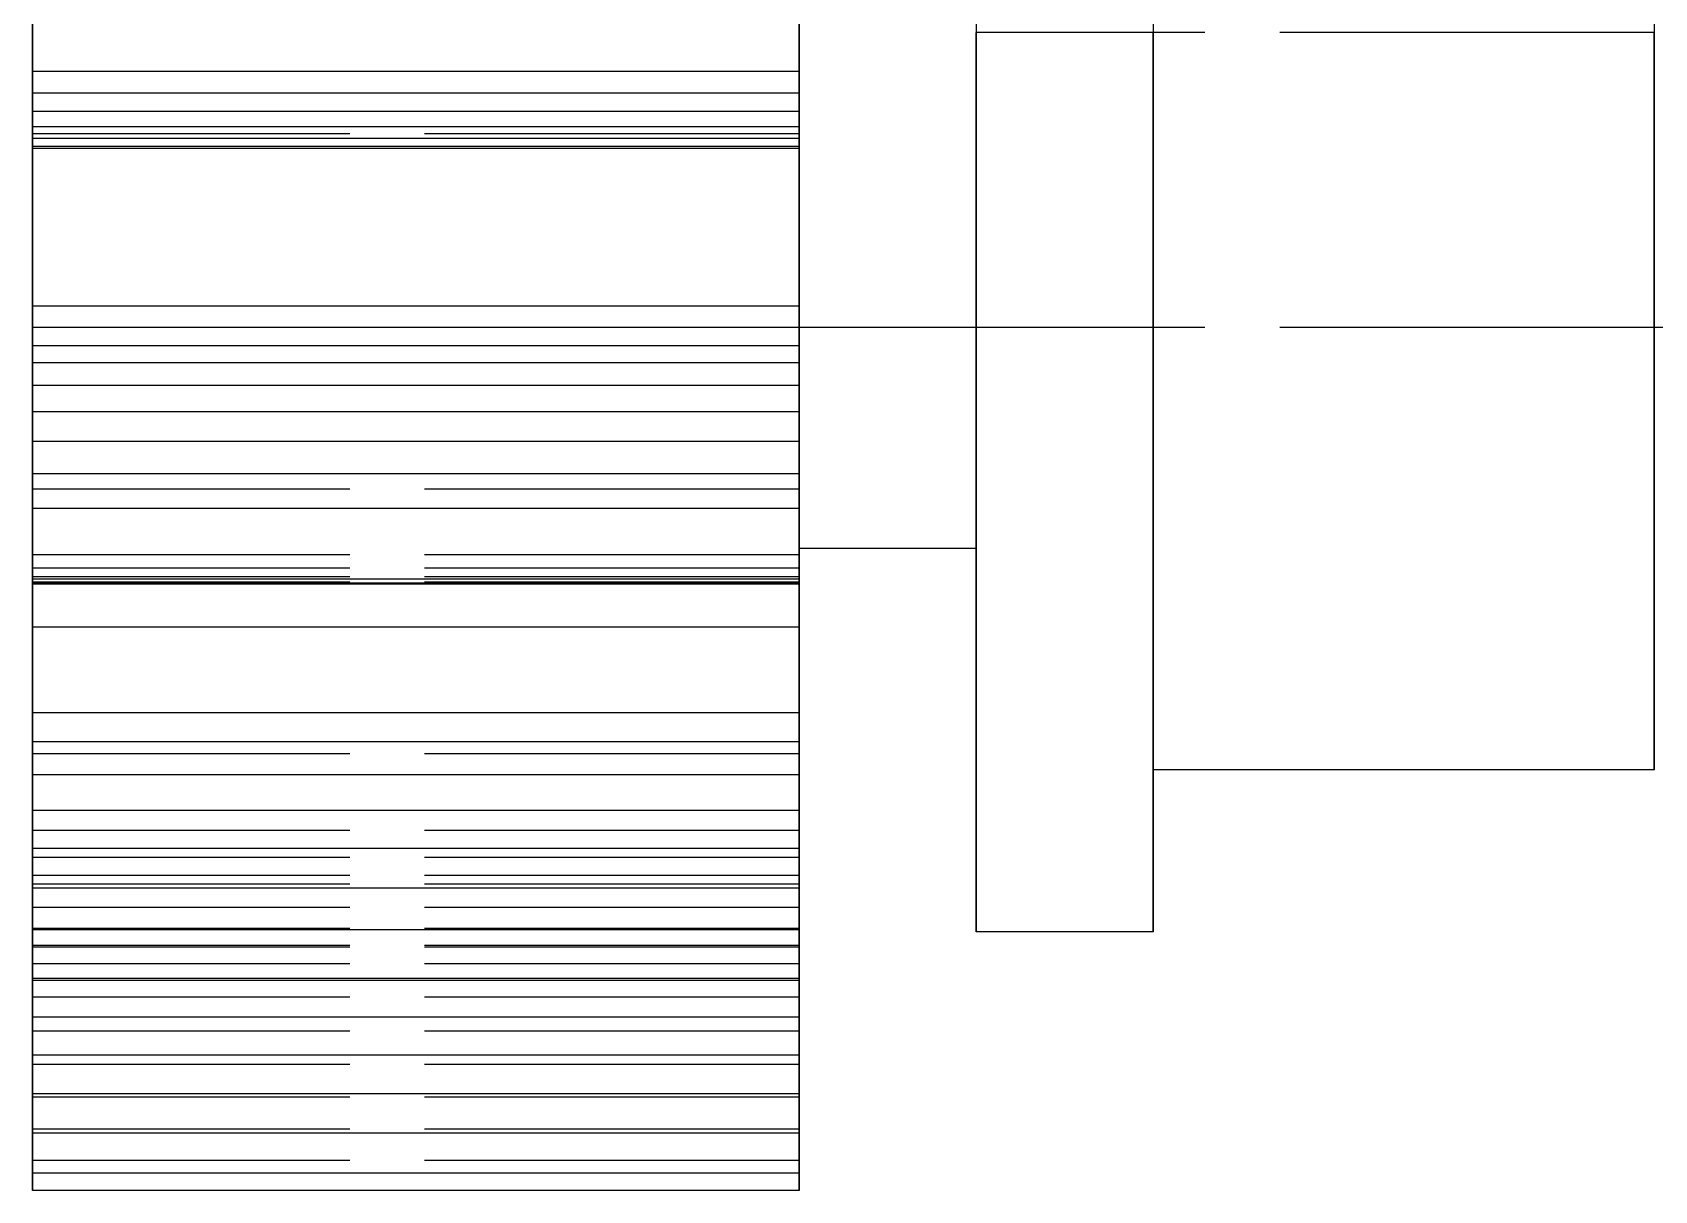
# Model space of a CAD drawing. Header units: millimetres. Extents: x -30 to 167, y -46 to 88.
# Drawn here: x 54 to 59.5, y -3.93 to 0 of the extents above; entities that cross this region are included whole.
import ezdxf

# ---------------------------------------------------------------- set-up
doc = ezdxf.new("R2010")
doc.units = ezdxf.units.MM
doc.linetypes.add('DASHED', pattern=[1.524, 1.27, -0.254])
doc.layers.add('HIDDEN', color=8, linetype='DASHED')
doc.layers.add('VISIBLE', color=7, linetype='CONTINUOUS')

msp = doc.modelspace()

# ---------------------------------------------------------------- linework, layer by layer
at = {"layer": 'HIDDEN'}
for points in [[(53.99936, 0.1329), (53.99936, -0.1329)], [(56.59936, 0.1329), (56.59936, -0.1329)], [(53.99936, 0.01587), (53.99936, -0.01587), (53.99936, -0.04762), (53.99936, -0.07937), (53.99936, -0.11111), (53.99936, -0.14286), (53.99936, -0.1746), (53.99936, -0.20635), (53.99936, -0.2381), (53.99936, -0.26984), (53.99936, -0.30159), (53.99936, -0.33333), (53.99936, -0.36508), (53.99936, -0.39683), (53.99936, -0.42857), (53.99936, -0.46032), (53.99936, -0.49206), (53.99936, -0.52381), (53.99936, -0.55556), (53.99936, -0.5873), (53.99936, -0.61905), (53.99936, -0.65079), (53.99936, -0.68254), (53.99936, -0.71429), (53.99936, -0.74603), (53.99936, -0.77778), (53.99936, -0.80952), (53.99936, -0.84127), (53.99936, -0.87302), (53.99936, -0.90476), (53.99936, -0.93651), (53.99936, -0.96825), (53.99936, -1)], [(53.99936, 0.01587), (53.99936, -0.01587), (53.99936, -0.04762), (53.99936, -0.07937), (53.99936, -0.11111), (53.99936, -0.14286), (53.99936, -0.1746), (53.99936, -0.20635), (53.99936, -0.2381), (53.99936, -0.26984), (53.99936, -0.30159), (53.99936, -0.33333), (53.99936, -0.36508), (53.99936, -0.39683), (53.99936, -0.42857), (53.99936, -0.46032), (53.99936, -0.49206), (53.99936, -0.52381), (53.99936, -0.55556), (53.99936, -0.5873), (53.99936, -0.61905), (53.99936, -0.65079), (53.99936, -0.68254), (53.99936, -0.71429), (53.99936, -0.74603), (53.99936, -0.77778), (53.99936, -0.80952), (53.99936, -0.84127), (53.99936, -0.87302), (53.99936, -0.90476), (53.99936, -0.93651), (53.99936, -0.96825), (53.99936, -1)], [(56.59936, 0.02778), (56.59936, -0.02778), (56.59936, -0.08333), (56.59936, -0.13889), (56.59936, -0.19444), (56.59936, -0.25), (56.59936, -0.30556), (56.59936, -0.36111), (56.59936, -0.41667), (56.59936, -0.47222), (56.59936, -0.52778), (56.59936, -0.58333), (56.59936, -0.63889), (56.59936, -0.69444), (56.59936, -0.75), (56.59936, -0.80556), (56.59936, -0.86111), (56.59936, -0.91667), (56.59936, -0.97222), (56.59936, -1.02778), (56.59936, -1.08333), (56.59936, -1.13889), (56.59936, -1.19444), (56.59936, -1.25), (56.59936, -1.30556), (56.59936, -1.36111), (56.59936, -1.41667), (56.59936, -1.47222), (56.59936, -1.52778), (56.59936, -1.58333), (56.59936, -1.63889), (56.59936, -1.69444), (56.59936, -1.75)], [(57.19936, 0.04841), (57.19936, -0.04841), (57.19936, -0.14524), (57.19936, -0.24206), (57.19936, -0.33889), (57.19936, -0.43571), (57.19936, -0.53254), (57.19936, -0.62937), (57.19936, -0.72619), (57.19936, -0.82302), (57.19936, -0.91984), (57.19936, -1.01667), (57.19936, -1.11349), (57.19936, -1.21032), (57.19936, -1.30714), (57.19936, -1.40397), (57.19936, -1.50079), (57.19936, -1.59762), (57.19936, -1.69444), (57.19936, -1.79127), (57.19936, -1.8881), (57.19936, -1.98492), (57.19936, -2.08175), (57.19936, -2.17857), (57.19936, -2.2754), (57.19936, -2.37222), (57.19936, -2.46905), (57.19936, -2.56587), (57.19936, -2.6627), (57.19936, -2.75952), (57.19936, -2.85635), (57.19936, -2.95317), (57.19936, -3.05)], [(57.19936, 0.02778), (57.19936, -0.02778), (57.19936, -0.08333), (57.19936, -0.13889), (57.19936, -0.19444), (57.19936, -0.25), (57.19936, -0.30556), (57.19936, -0.36111), (57.19936, -0.41667), (57.19936, -0.47222), (57.19936, -0.52778), (57.19936, -0.58333), (57.19936, -0.63889), (57.19936, -0.69444), (57.19936, -0.75), (57.19936, -0.80556), (57.19936, -0.86111), (57.19936, -0.91667), (57.19936, -0.97222), (57.19936, -1.02778), (57.19936, -1.08333), (57.19936, -1.13889), (57.19936, -1.19444), (57.19936, -1.25), (57.19936, -1.30556), (57.19936, -1.36111), (57.19936, -1.41667), (57.19936, -1.47222), (57.19936, -1.52778), (57.19936, -1.58333), (57.19936, -1.63889), (57.19936, -1.69444), (57.19936, -1.75)], [(57.19936, 0.01587), (57.19936, -0.01587), (57.19936, -0.04762), (57.19936, -0.07937), (57.19936, -0.11111), (57.19936, -0.14286), (57.19936, -0.1746), (57.19936, -0.20635), (57.19936, -0.2381), (57.19936, -0.26984), (57.19936, -0.30159), (57.19936, -0.33333), (57.19936, -0.36508), (57.19936, -0.39683), (57.19936, -0.42857), (57.19936, -0.46032), (57.19936, -0.49206), (57.19936, -0.52381), (57.19936, -0.55556), (57.19936, -0.5873), (57.19936, -0.61905), (57.19936, -0.65079), (57.19936, -0.68254), (57.19936, -0.71429), (57.19936, -0.74603), (57.19936, -0.77778), (57.19936, -0.80952), (57.19936, -0.84127), (57.19936, -0.87302), (57.19936, -0.90476), (57.19936, -0.93651), (57.19936, -0.96825), (57.19936, -1)], [(57.19936, 0.01587), (57.19936, -0.01587), (57.19936, -0.04762), (57.19936, -0.07937), (57.19936, -0.11111), (57.19936, -0.14286), (57.19936, -0.1746), (57.19936, -0.20635), (57.19936, -0.2381), (57.19936, -0.26984), (57.19936, -0.30159), (57.19936, -0.33333), (57.19936, -0.36508), (57.19936, -0.39683), (57.19936, -0.42857), (57.19936, -0.46032), (57.19936, -0.49206), (57.19936, -0.52381), (57.19936, -0.55556), (57.19936, -0.5873), (57.19936, -0.61905), (57.19936, -0.65079), (57.19936, -0.68254), (57.19936, -0.71429), (57.19936, -0.74603), (57.19936, -0.77778), (57.19936, -0.80952), (57.19936, -0.84127), (57.19936, -0.87302), (57.19936, -0.90476), (57.19936, -0.93651), (57.19936, -0.96825), (57.19936, -1)], [(57.79936, 0.04841), (57.79936, -0.04841), (57.79936, -0.14524), (57.79936, -0.24206), (57.79936, -0.33889), (57.79936, -0.43571), (57.79936, -0.53254), (57.79936, -0.62937), (57.79936, -0.72619), (57.79936, -0.82302), (57.79936, -0.91984), (57.79936, -1.01667), (57.79936, -1.11349), (57.79936, -1.21032), (57.79936, -1.30714), (57.79936, -1.40397), (57.79936, -1.50079), (57.79936, -1.59762), (57.79936, -1.69444), (57.79936, -1.79127), (57.79936, -1.8881), (57.79936, -1.98492), (57.79936, -2.08175), (57.79936, -2.17857), (57.79936, -2.2754), (57.79936, -2.37222), (57.79936, -2.46905), (57.79936, -2.56587), (57.79936, -2.6627), (57.79936, -2.75952), (57.79936, -2.85635), (57.79936, -2.95317), (57.79936, -3.05)], [(57.79936, 0.03968), (57.79936, -0.03968), (57.79936, -0.11905), (57.79936, -0.19841), (57.79936, -0.27778), (57.79936, -0.35714), (57.79936, -0.43651), (57.79936, -0.51587), (57.79936, -0.59524), (57.79936, -0.6746), (57.79936, -0.75397), (57.79936, -0.83333), (57.79936, -0.9127), (57.79936, -0.99206), (57.79936, -1.07143), (57.79936, -1.15079), (57.79936, -1.23016), (57.79936, -1.30952), (57.79936, -1.38889), (57.79936, -1.46825), (57.79936, -1.54762), (57.79936, -1.62698), (57.79936, -1.70635), (57.79936, -1.78571), (57.79936, -1.86508), (57.79936, -1.94444), (57.79936, -2.02381), (57.79936, -2.10317), (57.79936, -2.18254), (57.79936, -2.2619), (57.79936, -2.34127), (57.79936, -2.42063), (57.79936, -2.5)], [(59.49936, 0.03968), (59.49936, -0.03968), (59.49936, -0.11905), (59.49936, -0.19841), (59.49936, -0.27778), (59.49936, -0.35714), (59.49936, -0.43651), (59.49936, -0.51587), (59.49936, -0.59524), (59.49936, -0.6746), (59.49936, -0.75397), (59.49936, -0.83333), (59.49936, -0.9127), (59.49936, -0.99206), (59.49936, -1.07143), (59.49936, -1.15079), (59.49936, -1.23016), (59.49936, -1.30952), (59.49936, -1.38889), (59.49936, -1.46825), (59.49936, -1.54762), (59.49936, -1.62698), (59.49936, -1.70635), (59.49936, -1.78571), (59.49936, -1.86508), (59.49936, -1.94444), (59.49936, -2.02381), (59.49936, -2.10317), (59.49936, -2.18254), (59.49936, -2.2619), (59.49936, -2.34127), (59.49936, -2.42063), (59.49936, -2.5)], [(59.49936, 0.01587), (59.49936, -0.01587), (59.49936, -0.04762), (59.49936, -0.07937), (59.49936, -0.11111), (59.49936, -0.14286), (59.49936, -0.1746), (59.49936, -0.20635), (59.49936, -0.2381), (59.49936, -0.26984), (59.49936, -0.30159), (59.49936, -0.33333), (59.49936, -0.36508), (59.49936, -0.39683), (59.49936, -0.42857), (59.49936, -0.46032), (59.49936, -0.49206), (59.49936, -0.52381), (59.49936, -0.55556), (59.49936, -0.5873), (59.49936, -0.61905), (59.49936, -0.65079), (59.49936, -0.68254), (59.49936, -0.71429), (59.49936, -0.74603), (59.49936, -0.77778), (59.49936, -0.80952), (59.49936, -0.84127), (59.49936, -0.87302), (59.49936, -0.90476), (59.49936, -0.93651), (59.49936, -0.96825), (59.49936, -1)], [(53.99936, -1), (53.99936, -0.98413), (53.99936, -0.96825), (53.99936, -0.95238), (53.99936, -0.93651), (53.99936, -0.92063), (53.99936, -0.90476), (53.99936, -0.88889), (53.99936, -0.87302), (53.99936, -0.85714), (53.99936, -0.84127), (53.99936, -0.8254), (53.99936, -0.80952), (53.99936, -0.79365), (53.99936, -0.77778), (53.99936, -0.7619), (53.99936, -0.74603), (53.99936, -0.73016), (53.99936, -0.71429), (53.99936, -0.69841), (53.99936, -0.68254), (53.99936, -0.66667), (53.99936, -0.65079), (53.99936, -0.63492), (53.99936, -0.61905), (53.99936, -0.60317), (53.99936, -0.5873), (53.99936, -0.57143), (53.99936, -0.55556), (53.99936, -0.53968), (53.99936, -0.52381), (53.99936, -0.50794), (53.99936, -0.49206), (53.99936, -0.47619), (53.99936, -0.46032), (53.99936, -0.44444), (53.99936, -0.42857), (53.99936, -0.4127), (53.99936, -0.39683), (53.99936, -0.38095), (53.99936, -0.36508), (53.99936, -0.34921), (53.99936, -0.33333), (53.99936, -0.31746), (53.99936, -0.30159), (53.99936, -0.28571), (53.99936, -0.26984), (53.99936, -0.25397), (53.99936, -0.2381), (53.99936, -0.22222), (53.99936, -0.20635), (53.99936, -0.19048), (53.99936, -0.1746), (53.99936, -0.15873), (53.99936, -0.14286), (53.99936, -0.12698), (53.99936, -0.11111), (53.99936, -0.09524), (53.99936, -0.07937), (53.99936, -0.06349), (53.99936, -0.04762), (53.99936, -0.03175), (53.99936, -0.01587), (53.99936, 0)], [(53.99936, -1), (53.99936, -0.98413), (53.99936, -0.96825), (53.99936, -0.95238), (53.99936, -0.93651), (53.99936, -0.92063), (53.99936, -0.90476), (53.99936, -0.88889), (53.99936, -0.87302), (53.99936, -0.85714), (53.99936, -0.84127), (53.99936, -0.8254), (53.99936, -0.80952), (53.99936, -0.79365), (53.99936, -0.77778), (53.99936, -0.7619), (53.99936, -0.74603), (53.99936, -0.73016), (53.99936, -0.71429), (53.99936, -0.69841), (53.99936, -0.68254), (53.99936, -0.66667), (53.99936, -0.65079), (53.99936, -0.63492), (53.99936, -0.61905), (53.99936, -0.60317), (53.99936, -0.5873), (53.99936, -0.57143), (53.99936, -0.55556), (53.99936, -0.53968), (53.99936, -0.52381), (53.99936, -0.50794), (53.99936, -0.49206), (53.99936, -0.47619), (53.99936, -0.46032), (53.99936, -0.44444), (53.99936, -0.42857), (53.99936, -0.4127), (53.99936, -0.39683), (53.99936, -0.38095), (53.99936, -0.36508), (53.99936, -0.34921), (53.99936, -0.33333), (53.99936, -0.31746), (53.99936, -0.30159), (53.99936, -0.28571), (53.99936, -0.26984), (53.99936, -0.25397), (53.99936, -0.2381), (53.99936, -0.22222), (53.99936, -0.20635), (53.99936, -0.19048), (53.99936, -0.1746), (53.99936, -0.15873), (53.99936, -0.14286), (53.99936, -0.12698), (53.99936, -0.11111), (53.99936, -0.09524), (53.99936, -0.07937), (53.99936, -0.06349), (53.99936, -0.04762), (53.99936, -0.03175), (53.99936, -0.01587), (53.99936, 0)], [(56.59936, -1.75), (56.59936, -1.72222), (56.59936, -1.69444), (56.59936, -1.66667), (56.59936, -1.63889), (56.59936, -1.61111), (56.59936, -1.58333), (56.59936, -1.55556), (56.59936, -1.52778), (56.59936, -1.5), (56.59936, -1.47222), (56.59936, -1.44444), (56.59936, -1.41667), (56.59936, -1.38889), (56.59936, -1.36111), (56.59936, -1.33333), (56.59936, -1.30556), (56.59936, -1.27778), (56.59936, -1.25), (56.59936, -1.22222), (56.59936, -1.19444), (56.59936, -1.16667), (56.59936, -1.13889), (56.59936, -1.11111), (56.59936, -1.08333), (56.59936, -1.05556), (56.59936, -1.02778), (56.59936, -1), (56.59936, -0.97222), (56.59936, -0.94444), (56.59936, -0.91667), (56.59936, -0.88889), (56.59936, -0.86111), (56.59936, -0.83333), (56.59936, -0.80556), (56.59936, -0.77778), (56.59936, -0.75), (56.59936, -0.72222), (56.59936, -0.69444), (56.59936, -0.66667), (56.59936, -0.63889), (56.59936, -0.61111), (56.59936, -0.58333), (56.59936, -0.55556), (56.59936, -0.52778), (56.59936, -0.5), (56.59936, -0.47222), (56.59936, -0.44444), (56.59936, -0.41667), (56.59936, -0.38889), (56.59936, -0.36111), (56.59936, -0.33333), (56.59936, -0.30556), (56.59936, -0.27778), (56.59936, -0.25), (56.59936, -0.22222), (56.59936, -0.19444), (56.59936, -0.16667), (56.59936, -0.13889), (56.59936, -0.11111), (56.59936, -0.08333), (56.59936, -0.05556), (56.59936, -0.02778), (56.59936, 0)], [(57.19936, -1), (57.19936, -0.98413), (57.19936, -0.96825), (57.19936, -0.95238), (57.19936, -0.93651), (57.19936, -0.92063), (57.19936, -0.90476), (57.19936, -0.88889), (57.19936, -0.87302), (57.19936, -0.85714), (57.19936, -0.84127), (57.19936, -0.8254), (57.19936, -0.80952), (57.19936, -0.79365), (57.19936, -0.77778), (57.19936, -0.7619), (57.19936, -0.74603), (57.19936, -0.73016), (57.19936, -0.71429), (57.19936, -0.69841), (57.19936, -0.68254), (57.19936, -0.66667), (57.19936, -0.65079), (57.19936, -0.63492), (57.19936, -0.61905), (57.19936, -0.60317), (57.19936, -0.5873), (57.19936, -0.57143), (57.19936, -0.55556), (57.19936, -0.53968), (57.19936, -0.52381), (57.19936, -0.50794), (57.19936, -0.49206), (57.19936, -0.47619), (57.19936, -0.46032), (57.19936, -0.44444), (57.19936, -0.42857), (57.19936, -0.4127), (57.19936, -0.39683), (57.19936, -0.38095), (57.19936, -0.36508), (57.19936, -0.34921), (57.19936, -0.33333), (57.19936, -0.31746), (57.19936, -0.30159), (57.19936, -0.28571), (57.19936, -0.26984), (57.19936, -0.25397), (57.19936, -0.2381), (57.19936, -0.22222), (57.19936, -0.20635), (57.19936, -0.19048), (57.19936, -0.1746), (57.19936, -0.15873), (57.19936, -0.14286), (57.19936, -0.12698), (57.19936, -0.11111), (57.19936, -0.09524), (57.19936, -0.07937), (57.19936, -0.06349), (57.19936, -0.04762), (57.19936, -0.03175), (57.19936, -0.01587), (57.19936, 0)], [(59.49936, 0), (57.19936, 0)], [(57.19936, -1.75), (57.19936, -1.72222), (57.19936, -1.69444), (57.19936, -1.66667), (57.19936, -1.63889), (57.19936, -1.61111), (57.19936, -1.58333), (57.19936, -1.55556), (57.19936, -1.52778), (57.19936, -1.5), (57.19936, -1.47222), (57.19936, -1.44444), (57.19936, -1.41667), (57.19936, -1.38889), (57.19936, -1.36111), (57.19936, -1.33333), (57.19936, -1.30556), (57.19936, -1.27778), (57.19936, -1.25), (57.19936, -1.22222), (57.19936, -1.19444), (57.19936, -1.16667), (57.19936, -1.13889), (57.19936, -1.11111), (57.19936, -1.08333), (57.19936, -1.05556), (57.19936, -1.02778), (57.19936, -1), (57.19936, -0.97222), (57.19936, -0.94444), (57.19936, -0.91667), (57.19936, -0.88889), (57.19936, -0.86111), (57.19936, -0.83333), (57.19936, -0.80556), (57.19936, -0.77778), (57.19936, -0.75), (57.19936, -0.72222), (57.19936, -0.69444), (57.19936, -0.66667), (57.19936, -0.63889), (57.19936, -0.61111), (57.19936, -0.58333), (57.19936, -0.55556), (57.19936, -0.52778), (57.19936, -0.5), (57.19936, -0.47222), (57.19936, -0.44444), (57.19936, -0.41667), (57.19936, -0.38889), (57.19936, -0.36111), (57.19936, -0.33333), (57.19936, -0.30556), (57.19936, -0.27778), (57.19936, -0.25), (57.19936, -0.22222), (57.19936, -0.19444), (57.19936, -0.16667), (57.19936, -0.13889), (57.19936, -0.11111), (57.19936, -0.08333), (57.19936, -0.05556), (57.19936, -0.02778), (57.19936, 0)], [(57.19936, -1), (57.19936, -0.98413), (57.19936, -0.96825), (57.19936, -0.95238), (57.19936, -0.93651), (57.19936, -0.92063), (57.19936, -0.90476), (57.19936, -0.88889), (57.19936, -0.87302), (57.19936, -0.85714), (57.19936, -0.84127), (57.19936, -0.8254), (57.19936, -0.80952), (57.19936, -0.79365), (57.19936, -0.77778), (57.19936, -0.7619), (57.19936, -0.74603), (57.19936, -0.73016), (57.19936, -0.71429), (57.19936, -0.69841), (57.19936, -0.68254), (57.19936, -0.66667), (57.19936, -0.65079), (57.19936, -0.63492), (57.19936, -0.61905), (57.19936, -0.60317), (57.19936, -0.5873), (57.19936, -0.57143), (57.19936, -0.55556), (57.19936, -0.53968), (57.19936, -0.52381), (57.19936, -0.50794), (57.19936, -0.49206), (57.19936, -0.47619), (57.19936, -0.46032), (57.19936, -0.44444), (57.19936, -0.42857), (57.19936, -0.4127), (57.19936, -0.39683), (57.19936, -0.38095), (57.19936, -0.36508), (57.19936, -0.34921), (57.19936, -0.33333), (57.19936, -0.31746), (57.19936, -0.30159), (57.19936, -0.28571), (57.19936, -0.26984), (57.19936, -0.25397), (57.19936, -0.2381), (57.19936, -0.22222), (57.19936, -0.20635), (57.19936, -0.19048), (57.19936, -0.1746), (57.19936, -0.15873), (57.19936, -0.14286), (57.19936, -0.12698), (57.19936, -0.11111), (57.19936, -0.09524), (57.19936, -0.07937), (57.19936, -0.06349), (57.19936, -0.04762), (57.19936, -0.03175), (57.19936, -0.01587), (57.19936, 0)], [(57.79936, -2.5), (57.79936, -2.46032), (57.79936, -2.42063), (57.79936, -2.38095), (57.79936, -2.34127), (57.79936, -2.30159), (57.79936, -2.2619), (57.79936, -2.22222), (57.79936, -2.18254), (57.79936, -2.14286), (57.79936, -2.10317), (57.79936, -2.06349), (57.79936, -2.02381), (57.79936, -1.98413), (57.79936, -1.94444), (57.79936, -1.90476), (57.79936, -1.86508), (57.79936, -1.8254), (57.79936, -1.78571), (57.79936, -1.74603), (57.79936, -1.70635), (57.79936, -1.66667), (57.79936, -1.62698), (57.79936, -1.5873), (57.79936, -1.54762), (57.79936, -1.50794), (57.79936, -1.46825), (57.79936, -1.42857), (57.79936, -1.38889), (57.79936, -1.34921), (57.79936, -1.30952), (57.79936, -1.26984), (57.79936, -1.23016), (57.79936, -1.19048), (57.79936, -1.15079), (57.79936, -1.11111), (57.79936, -1.07143), (57.79936, -1.03175), (57.79936, -0.99206), (57.79936, -0.95238), (57.79936, -0.9127), (57.79936, -0.87302), (57.79936, -0.83333), (57.79936, -0.79365), (57.79936, -0.75397), (57.79936, -0.71429), (57.79936, -0.6746), (57.79936, -0.63492), (57.79936, -0.59524), (57.79936, -0.55556), (57.79936, -0.51587), (57.79936, -0.47619), (57.79936, -0.43651), (57.79936, -0.39683), (57.79936, -0.35714), (57.79936, -0.31746), (57.79936, -0.27778), (57.79936, -0.2381), (57.79936, -0.19841), (57.79936, -0.15873), (57.79936, -0.11905), (57.79936, -0.07937), (57.79936, -0.03968), (57.79936, 0)], [(59.49936, -1), (59.49936, -0.98413), (59.49936, -0.96825), (59.49936, -0.95238), (59.49936, -0.93651), (59.49936, -0.92063), (59.49936, -0.90476), (59.49936, -0.88889), (59.49936, -0.87302), (59.49936, -0.85714), (59.49936, -0.84127), (59.49936, -0.8254), (59.49936, -0.80952), (59.49936, -0.79365), (59.49936, -0.77778), (59.49936, -0.7619), (59.49936, -0.74603), (59.49936, -0.73016), (59.49936, -0.71429), (59.49936, -0.69841), (59.49936, -0.68254), (59.49936, -0.66667), (59.49936, -0.65079), (59.49936, -0.63492), (59.49936, -0.61905), (59.49936, -0.60317), (59.49936, -0.5873), (59.49936, -0.57143), (59.49936, -0.55556), (59.49936, -0.53968), (59.49936, -0.52381), (59.49936, -0.50794), (59.49936, -0.49206), (59.49936, -0.47619), (59.49936, -0.46032), (59.49936, -0.44444), (59.49936, -0.42857), (59.49936, -0.4127), (59.49936, -0.39683), (59.49936, -0.38095), (59.49936, -0.36508), (59.49936, -0.34921), (59.49936, -0.33333), (59.49936, -0.31746), (59.49936, -0.30159), (59.49936, -0.28571), (59.49936, -0.26984), (59.49936, -0.25397), (59.49936, -0.2381), (59.49936, -0.22222), (59.49936, -0.20635), (59.49936, -0.19048), (59.49936, -0.1746), (59.49936, -0.15873), (59.49936, -0.14286), (59.49936, -0.12698), (59.49936, -0.11111), (59.49936, -0.09524), (59.49936, -0.07937), (59.49936, -0.06349), (59.49936, -0.04762), (59.49936, -0.03175), (59.49936, -0.01587), (59.49936, 0)], [(53.99936, -0.1329), (53.99936, -0.2059)], [(56.59936, -0.1329), (53.99936, -0.1329)], [(56.59936, -0.1329), (56.59936, -0.2059)], [(53.99936, -0.2059), (53.99936, -0.26852)], [(56.59936, -0.2059), (53.99936, -0.2059)], [(56.59936, -0.2059), (56.59936, -0.26852)], [(53.99936, -0.26852), (53.99936, -0.32019)], [(56.59936, -0.26852), (53.99936, -0.26852)], [(56.59936, -0.26852), (56.59936, -0.32019)], [(53.99936, -0.32019), (53.99936, -0.36002)], [(56.59936, -0.32019), (53.99936, -0.32019)], [(56.59936, -0.32019), (56.59936, -0.36002)], [(56.59936, -0.34406), (53.99936, -0.34406)], [(53.99936, -0.34406), (53.99936, -0.3936)], [(53.99936, -0.3936), (53.99936, -0.34406)], [(53.99936, -0.34406), (53.99936, -0.92846)], [(53.99936, -0.3936), (53.99936, -0.34406)], [(56.59936, -0.34406), (53.99936, -0.34406)], [(53.99936, -0.36002), (53.99936, -0.3863)], [(56.59936, -0.36002), (53.99936, -0.36002)], [(56.59936, -0.34406), (56.59936, -0.3936)], [(56.59936, -0.3936), (56.59936, -0.34406)], [(56.59936, -0.34406), (56.59936, -0.92846)], [(56.59936, -0.3936), (56.59936, -0.34406)], [(56.59936, -0.36002), (56.59936, -0.3863)], [(53.99936, -0.3863), (53.99936, -0.3936)], [(56.59936, -0.3863), (53.99936, -0.3863)], [(56.59936, -0.3936), (53.99936, -0.3936)], [(56.59936, -0.3863), (56.59936, -0.3936)], [(53.99936, -0.92846), (53.99936, -1.06214)], [(56.59936, -0.92846), (53.99936, -0.92846)], [(56.59936, -0.92846), (56.59936, -1.06214)], [(57.19936, -1), (53.99936, -1)], [(59.49936, -1), (53.99936, -1)], [(59.49936, -1), (57.19936, -1)], [(53.99936, -1.06214), (53.99936, -1.12085)], [(56.59936, -1.06214), (53.99936, -1.06214)], [(56.59936, -1.06214), (56.59936, -1.12085)], [(53.99936, -1.12085), (53.99936, -1.19749)], [(56.59936, -1.12085), (53.99936, -1.12085)], [(56.59936, -1.12085), (56.59936, -1.19749)], [(53.99936, -1.19749), (53.99936, -1.28668)], [(56.59936, -1.19749), (53.99936, -1.19749)], [(56.59936, -1.19749), (56.59936, -1.28668)], [(53.99936, -1.28668), (53.99936, -1.38661)], [(56.59936, -1.28668), (53.99936, -1.28668)], [(56.59936, -1.28668), (56.59936, -1.38661)], [(53.99936, -1.38661), (53.99936, -1.49623)], [(56.59936, -1.38661), (53.99936, -1.38661)], [(56.59936, -1.38661), (56.59936, -1.49623)], [(53.99936, -1.49623), (53.99936, -1.61484)], [(56.59936, -1.49623), (53.99936, -1.49623)], [(56.59936, -1.49623), (56.59936, -1.61484)], [(53.99936, -1.54844), (53.99936, -1.77137)], [(53.99936, -1.87046), (53.99936, -1.54844)], [(53.99936, -1.54844), (53.99936, -2.01709)], [(53.99936, -1.77137), (53.99936, -1.54844)], [(56.59936, -1.54844), (53.99936, -1.54844)], [(56.59936, -1.54844), (53.99936, -1.54844)], [(56.59936, -1.54844), (56.59936, -1.77137)], [(56.59936, -1.87046), (56.59936, -1.54844)], [(56.59936, -1.54844), (56.59936, -2.01709)], [(56.59936, -1.77137), (56.59936, -1.54844)], [(53.99936, -1.61484), (53.99936, -1.85431)], [(56.59936, -1.61484), (53.99936, -1.61484)], [(56.59936, -1.61484), (56.59936, -1.85431)], [(53.99936, -1.77137), (53.99936, -1.81695)], [(53.99936, -1.81695), (53.99936, -1.77137)], [(56.59936, -1.77137), (53.99936, -1.77137)], [(56.59936, -1.77137), (53.99936, -1.77137)], [(56.59936, -1.77137), (56.59936, -1.81695)], [(56.59936, -1.81695), (56.59936, -1.77137)], [(53.99936, -1.81695), (53.99936, -1.84623)], [(53.99936, -1.84623), (53.99936, -1.81695)], [(56.59936, -1.81695), (53.99936, -1.81695)], [(56.59936, -1.81695), (53.99936, -1.81695)], [(53.99936, -1.84623), (53.99936, -1.86364)], [(53.99936, -1.86364), (53.99936, -1.84623)], [(56.59936, -1.84623), (53.99936, -1.84623)], [(56.59936, -1.84623), (53.99936, -1.84623)], [(53.99936, -1.85431), (53.99936, -1.86725)], [(56.59936, -1.85431), (53.99936, -1.85431)], [(53.99936, -1.86364), (53.99936, -1.87046)], [(53.99936, -1.87046), (53.99936, -1.86364)], [(56.59936, -1.86364), (53.99936, -1.86364)], [(56.59936, -1.86364), (53.99936, -1.86364)], [(53.99936, -1.86725), (53.99936, -1.87046)], [(56.59936, -1.86725), (53.99936, -1.86725)], [(56.59936, -1.81695), (56.59936, -1.84623)], [(56.59936, -1.84623), (56.59936, -1.81695)], [(56.59936, -1.84623), (56.59936, -1.86364)], [(56.59936, -1.86364), (56.59936, -1.84623)], [(56.59936, -1.85431), (56.59936, -1.86725)], [(56.59936, -1.86364), (56.59936, -1.87046)], [(56.59936, -1.87046), (56.59936, -1.86364)], [(56.59936, -1.86725), (56.59936, -1.87046)], [(56.59936, -1.87046), (53.99936, -1.87046)], [(53.99936, -2.01709), (53.99936, -2.3075)], [(56.59936, -2.01709), (53.99936, -2.01709)], [(56.59936, -2.01709), (56.59936, -2.3075)], [(53.99936, -2.3075), (53.99936, -2.40601)], [(56.59936, -2.3075), (53.99936, -2.3075)], [(56.59936, -2.3075), (56.59936, -2.40601)], [(53.99936, -2.40601), (53.99936, -2.51782)], [(56.59936, -2.40601), (53.99936, -2.40601)], [(56.59936, -2.40601), (56.59936, -2.51782)], [(53.99936, -2.44613), (53.99936, -2.79831)], [(53.99936, -2.70621), (53.99936, -2.44613)], [(53.99936, -2.44613), (53.99936, -2.70621)], [(53.99936, -2.79831), (53.99936, -2.44613)], [(56.59936, -2.44613), (53.99936, -2.44613)], [(56.59936, -2.44613), (53.99936, -2.44613)], [(56.59936, -2.44613), (56.59936, -2.79831)], [(56.59936, -2.70621), (56.59936, -2.44613)], [(56.59936, -2.44613), (56.59936, -2.70621)], [(56.59936, -2.79831), (56.59936, -2.44613)], [(53.99936, -2.51782), (53.99936, -2.6387)], [(56.59936, -2.51782), (53.99936, -2.51782)], [(56.59936, -2.51782), (56.59936, -2.6387)], [(53.99936, -2.6387), (53.99936, -2.76709)], [(56.59936, -2.6387), (53.99936, -2.6387)], [(56.59936, -2.6387), (56.59936, -2.76709)], [(53.99936, -3.09584), (53.99936, -2.70621)], [(53.99936, -2.70621), (53.99936, -3.09584)], [(56.59936, -2.70621), (53.99936, -2.70621)], [(56.59936, -2.70621), (53.99936, -2.70621)], [(56.59936, -3.09584), (56.59936, -2.70621)], [(56.59936, -2.70621), (56.59936, -3.09584)], [(53.99936, -2.76709), (53.99936, -2.90202)], [(56.59936, -2.76709), (53.99936, -2.76709)], [(53.99936, -2.79831), (53.99936, -2.88772)], [(53.99936, -2.88772), (53.99936, -2.79831)], [(56.59936, -2.79831), (53.99936, -2.79831)], [(56.59936, -2.79831), (53.99936, -2.79831)], [(56.59936, -2.76709), (56.59936, -2.90202)], [(56.59936, -2.79831), (56.59936, -2.88772)], [(56.59936, -2.88772), (56.59936, -2.79831)], [(53.99936, -2.85933), (53.99936, -3.271)], [(53.99936, -3.271), (53.99936, -2.85933)], [(56.59936, -2.85933), (53.99936, -2.85933)], [(56.59936, -2.85933), (53.99936, -2.85933)], [(56.59936, -2.85933), (56.59936, -3.271)], [(56.59936, -3.271), (56.59936, -2.85933)], [(53.99936, -2.88772), (53.99936, -2.96676)], [(53.99936, -2.96676), (53.99936, -2.88772)], [(56.59936, -2.88772), (53.99936, -2.88772)], [(56.59936, -2.88772), (53.99936, -2.88772)], [(53.99936, -2.90202), (53.99936, -3.04274)], [(56.59936, -2.90202), (53.99936, -2.90202)], [(56.59936, -2.88772), (56.59936, -2.96676)], [(56.59936, -2.96676), (56.59936, -2.88772)], [(56.59936, -2.90202), (56.59936, -3.04274)], [(53.99936, -2.96676), (53.99936, -3.03797)], [(53.99936, -3.03797), (53.99936, -2.96676)], [(56.59936, -2.96676), (53.99936, -2.96676)], [(56.59936, -2.96676), (53.99936, -2.96676)], [(56.59936, -2.96676), (56.59936, -3.03797)], [(56.59936, -3.03797), (56.59936, -2.96676)], [(53.99936, -3.03797), (53.99936, -3.10193)], [(53.99936, -3.10193), (53.99936, -3.03797)], [(56.59936, -3.03797), (53.99936, -3.03797)], [(56.59936, -3.03797), (53.99936, -3.03797)], [(53.99936, -3.04274), (53.99936, -3.20846)], [(56.59936, -3.04274), (53.99936, -3.04274)], [(56.59936, -3.03797), (56.59936, -3.10193)], [(56.59936, -3.10193), (56.59936, -3.03797)], [(56.59936, -3.04274), (56.59936, -3.20846)], [(53.99936, -3.20846), (53.99936, -3.09584)], [(53.99936, -3.09584), (53.99936, -3.21463)], [(56.59936, -3.09584), (53.99936, -3.09584)], [(56.59936, -3.09584), (53.99936, -3.09584)], [(53.99936, -3.10193), (53.99936, -3.15877)], [(53.99936, -3.15877), (53.99936, -3.10193)], [(56.59936, -3.10193), (53.99936, -3.10193)], [(56.59936, -3.10193), (53.99936, -3.10193)], [(56.59936, -3.20846), (56.59936, -3.09584)], [(56.59936, -3.09584), (56.59936, -3.21463)], [(56.59936, -3.10193), (56.59936, -3.15877)], [(56.59936, -3.15877), (56.59936, -3.10193)], [(53.99936, -3.15877), (53.99936, -3.20846)], [(53.99936, -3.20846), (53.99936, -3.15877)], [(56.59936, -3.15877), (53.99936, -3.15877)], [(56.59936, -3.15877), (53.99936, -3.15877)], [(56.59936, -3.15877), (56.59936, -3.20846)], [(56.59936, -3.20846), (56.59936, -3.15877)], [(56.59936, -3.20846), (53.99936, -3.20846)], [(53.99936, -3.21463), (53.99936, -3.33947)], [(56.59936, -3.21463), (53.99936, -3.21463)], [(56.59936, -3.21463), (56.59936, -3.33947)], [(53.99936, -3.271), (53.99936, -3.38655)], [(53.99936, -3.38655), (53.99936, -3.271)], [(56.59936, -3.271), (53.99936, -3.271)], [(56.59936, -3.271), (53.99936, -3.271)], [(56.59936, -3.271), (56.59936, -3.38655)], [(56.59936, -3.38655), (56.59936, -3.271)], [(53.99936, -3.33947), (53.99936, -3.4681)], [(56.59936, -3.33947), (53.99936, -3.33947)], [(56.59936, -3.33947), (56.59936, -3.4681)], [(53.99936, -3.38655), (53.99936, -3.49969)], [(53.99936, -3.49969), (53.99936, -3.38655)], [(56.59936, -3.38655), (53.99936, -3.38655)], [(56.59936, -3.38655), (53.99936, -3.38655)], [(56.59936, -3.38655), (56.59936, -3.49969)], [(56.59936, -3.49969), (56.59936, -3.38655)], [(53.99936, -3.4681), (53.99936, -3.59953)], [(56.59936, -3.4681), (53.99936, -3.4681)], [(53.99936, -3.49969), (53.99936, -3.6106)], [(53.99936, -3.6106), (53.99936, -3.49969)], [(56.59936, -3.49969), (53.99936, -3.49969)], [(56.59936, -3.49969), (53.99936, -3.49969)], [(56.59936, -3.4681), (56.59936, -3.59953)], [(56.59936, -3.49969), (56.59936, -3.6106)], [(56.59936, -3.6106), (56.59936, -3.49969)], [(53.99936, -3.59953), (53.99936, -3.73303)], [(56.59936, -3.59953), (53.99936, -3.59953)], [(53.99936, -3.6106), (53.99936, -3.71903)], [(53.99936, -3.71903), (53.99936, -3.6106)], [(56.59936, -3.6106), (53.99936, -3.6106)], [(56.59936, -3.6106), (53.99936, -3.6106)], [(56.59936, -3.59953), (56.59936, -3.73303)], [(56.59936, -3.6106), (56.59936, -3.71903)], [(56.59936, -3.71903), (56.59936, -3.6106)], [(53.99936, -3.71903), (53.99936, -3.82466)], [(53.99936, -3.82466), (53.99936, -3.71903)], [(56.59936, -3.71903), (53.99936, -3.71903)], [(56.59936, -3.71903), (53.99936, -3.71903)], [(53.99936, -3.73303), (53.99936, -3.86799)], [(56.59936, -3.73303), (53.99936, -3.73303)], [(56.59936, -3.71903), (56.59936, -3.82466)], [(56.59936, -3.82466), (56.59936, -3.71903)], [(56.59936, -3.73303), (56.59936, -3.86799)], [(53.99936, -3.82466), (53.99936, -3.92713)], [(53.99936, -3.92713), (53.99936, -3.82466)], [(56.59936, -3.82466), (53.99936, -3.82466)], [(56.59936, -3.82466), (53.99936, -3.82466)], [(56.59936, -3.82466), (56.59936, -3.92713)], [(56.59936, -3.92713), (56.59936, -3.82466)], [(53.99936, -3.86799), (53.99936, -3.92713)], [(56.59936, -3.86799), (53.99936, -3.86799)], [(56.59936, -3.86799), (56.59936, -3.92713)], [(56.59936, -3.92713), (53.99936, -3.92713)]]:
    msp.add_lwpolyline(points, dxfattribs=at)
at = {"layer": 'VISIBLE'}
for points in [[(53.99936, -0.1329), (53.99936, 0.1329)], [(56.59936, -0.1329), (56.59936, 0.1329)], [(57.19936, -3.05), (57.19936, -3.00159), (57.19936, -2.95317), (57.19936, -2.90476), (57.19936, -2.85635), (57.19936, -2.80794), (57.19936, -2.75952), (57.19936, -2.71111), (57.19936, -2.6627), (57.19936, -2.61429), (57.19936, -2.56587), (57.19936, -2.51746), (57.19936, -2.46905), (57.19936, -2.42063), (57.19936, -2.37222), (57.19936, -2.32381), (57.19936, -2.2754), (57.19936, -2.22698), (57.19936, -2.17857), (57.19936, -2.13016), (57.19936, -2.08175), (57.19936, -2.03333), (57.19936, -1.98492), (57.19936, -1.93651), (57.19936, -1.8881), (57.19936, -1.83968), (57.19936, -1.79127), (57.19936, -1.74286), (57.19936, -1.69444), (57.19936, -1.64603), (57.19936, -1.59762), (57.19936, -1.54921), (57.19936, -1.50079), (57.19936, -1.45238), (57.19936, -1.40397), (57.19936, -1.35556), (57.19936, -1.30714), (57.19936, -1.25873), (57.19936, -1.21032), (57.19936, -1.1619), (57.19936, -1.11349), (57.19936, -1.06508), (57.19936, -1.01667), (57.19936, -0.96825), (57.19936, -0.91984), (57.19936, -0.87143), (57.19936, -0.82302), (57.19936, -0.7746), (57.19936, -0.72619), (57.19936, -0.67778), (57.19936, -0.62937), (57.19936, -0.58095), (57.19936, -0.53254), (57.19936, -0.48413), (57.19936, -0.43571), (57.19936, -0.3873), (57.19936, -0.33889), (57.19936, -0.29048), (57.19936, -0.24206), (57.19936, -0.19365), (57.19936, -0.14524), (57.19936, -0.09683), (57.19936, -0.04841), (57.19936, 0)], [(57.79936, -3.05), (57.79936, -3.00159), (57.79936, -2.95317), (57.79936, -2.90476), (57.79936, -2.85635), (57.79936, -2.80794), (57.79936, -2.75952), (57.79936, -2.71111), (57.79936, -2.6627), (57.79936, -2.61429), (57.79936, -2.56587), (57.79936, -2.51746), (57.79936, -2.46905), (57.79936, -2.42063), (57.79936, -2.37222), (57.79936, -2.32381), (57.79936, -2.2754), (57.79936, -2.22698), (57.79936, -2.17857), (57.79936, -2.13016), (57.79936, -2.08175), (57.79936, -2.03333), (57.79936, -1.98492), (57.79936, -1.93651), (57.79936, -1.8881), (57.79936, -1.83968), (57.79936, -1.79127), (57.79936, -1.74286), (57.79936, -1.69444), (57.79936, -1.64603), (57.79936, -1.59762), (57.79936, -1.54921), (57.79936, -1.50079), (57.79936, -1.45238), (57.79936, -1.40397), (57.79936, -1.35556), (57.79936, -1.30714), (57.79936, -1.25873), (57.79936, -1.21032), (57.79936, -1.1619), (57.79936, -1.11349), (57.79936, -1.06508), (57.79936, -1.01667), (57.79936, -0.96825), (57.79936, -0.91984), (57.79936, -0.87143), (57.79936, -0.82302), (57.79936, -0.7746), (57.79936, -0.72619), (57.79936, -0.67778), (57.79936, -0.62937), (57.79936, -0.58095), (57.79936, -0.53254), (57.79936, -0.48413), (57.79936, -0.43571), (57.79936, -0.3873), (57.79936, -0.33889), (57.79936, -0.29048), (57.79936, -0.24206), (57.79936, -0.19365), (57.79936, -0.14524), (57.79936, -0.09683), (57.79936, -0.04841), (57.79936, 0)], [(59.49936, -2.5), (59.49936, -2.46032), (59.49936, -2.42063), (59.49936, -2.38095), (59.49936, -2.34127), (59.49936, -2.30159), (59.49936, -2.2619), (59.49936, -2.22222), (59.49936, -2.18254), (59.49936, -2.14286), (59.49936, -2.10317), (59.49936, -2.06349), (59.49936, -2.02381), (59.49936, -1.98413), (59.49936, -1.94444), (59.49936, -1.90476), (59.49936, -1.86508), (59.49936, -1.8254), (59.49936, -1.78571), (59.49936, -1.74603), (59.49936, -1.70635), (59.49936, -1.66667), (59.49936, -1.62698), (59.49936, -1.5873), (59.49936, -1.54762), (59.49936, -1.50794), (59.49936, -1.46825), (59.49936, -1.42857), (59.49936, -1.38889), (59.49936, -1.34921), (59.49936, -1.30952), (59.49936, -1.26984), (59.49936, -1.23016), (59.49936, -1.19048), (59.49936, -1.15079), (59.49936, -1.11111), (59.49936, -1.07143), (59.49936, -1.03175), (59.49936, -0.99206), (59.49936, -0.95238), (59.49936, -0.9127), (59.49936, -0.87302), (59.49936, -0.83333), (59.49936, -0.79365), (59.49936, -0.75397), (59.49936, -0.71429), (59.49936, -0.6746), (59.49936, -0.63492), (59.49936, -0.59524), (59.49936, -0.55556), (59.49936, -0.51587), (59.49936, -0.47619), (59.49936, -0.43651), (59.49936, -0.39683), (59.49936, -0.35714), (59.49936, -0.31746), (59.49936, -0.27778), (59.49936, -0.2381), (59.49936, -0.19841), (59.49936, -0.15873), (59.49936, -0.11905), (59.49936, -0.07937), (59.49936, -0.03968), (59.49936, 0)], [(53.99936, -0.2059), (53.99936, -0.1329)], [(56.59936, -0.1329), (53.99936, -0.1329)], [(56.59936, -0.2059), (56.59936, -0.1329)], [(53.99936, -0.26852), (53.99936, -0.2059)], [(56.59936, -0.2059), (53.99936, -0.2059)], [(56.59936, -0.26852), (56.59936, -0.2059)], [(53.99936, -0.32019), (53.99936, -0.26852)], [(56.59936, -0.26852), (53.99936, -0.26852)], [(56.59936, -0.32019), (56.59936, -0.26852)], [(53.99936, -0.36002), (53.99936, -0.32019)], [(56.59936, -0.32019), (53.99936, -0.32019)], [(56.59936, -0.36002), (56.59936, -0.32019)], [(53.99936, -0.3863), (53.99936, -0.36002)], [(56.59936, -0.36002), (53.99936, -0.36002)], [(56.59936, -0.3863), (56.59936, -0.36002)], [(56.59936, -0.3863), (53.99936, -0.3863)], [(53.99936, -0.3936), (53.99936, -0.3863)], [(56.59936, -0.3936), (53.99936, -0.3936)], [(53.99936, -0.92846), (53.99936, -0.3936)], [(56.59936, -0.3936), (56.59936, -0.3863)], [(56.59936, -0.92846), (56.59936, -0.3936)], [(56.59936, -0.92846), (53.99936, -0.92846)], [(53.99936, -1.06214), (53.99936, -0.92846)], [(56.59936, -1.06214), (56.59936, -0.92846)], [(64.80936, -1), (59.49936, -1)], [(53.99936, -1.12085), (53.99936, -1.06214)], [(56.59936, -1.06214), (53.99936, -1.06214)], [(56.59936, -1.12085), (56.59936, -1.06214)], [(53.99936, -1.19749), (53.99936, -1.12085)], [(56.59936, -1.12085), (53.99936, -1.12085)], [(56.59936, -1.19749), (56.59936, -1.12085)], [(53.99936, -1.28668), (53.99936, -1.19749)], [(56.59936, -1.19749), (53.99936, -1.19749)], [(56.59936, -1.28668), (56.59936, -1.19749)], [(53.99936, -1.38661), (53.99936, -1.28668)], [(56.59936, -1.28668), (53.99936, -1.28668)], [(56.59936, -1.38661), (56.59936, -1.28668)], [(53.99936, -1.49623), (53.99936, -1.38661)], [(56.59936, -1.38661), (53.99936, -1.38661)], [(56.59936, -1.49623), (56.59936, -1.38661)], [(53.99936, -1.61484), (53.99936, -1.49623)], [(56.59936, -1.49623), (53.99936, -1.49623)], [(56.59936, -1.61484), (56.59936, -1.49623)], [(53.99936, -1.85431), (53.99936, -1.61484)], [(56.59936, -1.61484), (53.99936, -1.61484)], [(56.59936, -1.85431), (56.59936, -1.61484)], [(57.19936, -1.75), (56.59936, -1.75)], [(53.99936, -1.86725), (53.99936, -1.85431)], [(56.59936, -1.85431), (53.99936, -1.85431)], [(53.99936, -1.87046), (53.99936, -1.86725)], [(56.59936, -1.86725), (53.99936, -1.86725)], [(56.59936, -1.86725), (56.59936, -1.85431)], [(56.59936, -1.87046), (56.59936, -1.86725)], [(53.99936, -2.01709), (53.99936, -1.87046)], [(56.59936, -1.87046), (53.99936, -1.87046)], [(56.59936, -2.01709), (56.59936, -1.87046)], [(53.99936, -2.3075), (53.99936, -2.01709)], [(56.59936, -2.01709), (53.99936, -2.01709)], [(56.59936, -2.3075), (56.59936, -2.01709)], [(53.99936, -2.40601), (53.99936, -2.3075)], [(56.59936, -2.3075), (53.99936, -2.3075)], [(56.59936, -2.40601), (56.59936, -2.3075)], [(53.99936, -2.51782), (53.99936, -2.40601)], [(56.59936, -2.40601), (53.99936, -2.40601)], [(56.59936, -2.51782), (56.59936, -2.40601)], [(53.99936, -2.6387), (53.99936, -2.51782)], [(56.59936, -2.51782), (53.99936, -2.51782)], [(56.59936, -2.6387), (56.59936, -2.51782)], [(59.49936, -2.5), (57.79936, -2.5)], [(53.99936, -2.76709), (53.99936, -2.6387)], [(56.59936, -2.6387), (53.99936, -2.6387)], [(56.59936, -2.76709), (56.59936, -2.6387)], [(53.99936, -2.90202), (53.99936, -2.76709)], [(56.59936, -2.76709), (53.99936, -2.76709)], [(56.59936, -2.90202), (56.59936, -2.76709)], [(53.99936, -3.04274), (53.99936, -2.90202)], [(56.59936, -2.90202), (53.99936, -2.90202)], [(56.59936, -3.04274), (56.59936, -2.90202)], [(53.99936, -3.20846), (53.99936, -3.04274)], [(56.59936, -3.04274), (53.99936, -3.04274)], [(56.59936, -3.20846), (56.59936, -3.04274)], [(57.79936, -3.05), (57.19936, -3.05)], [(53.99936, -3.21463), (53.99936, -3.20846)], [(56.59936, -3.20846), (53.99936, -3.20846)], [(53.99936, -3.33947), (53.99936, -3.21463)], [(56.59936, -3.21463), (53.99936, -3.21463)], [(56.59936, -3.21463), (56.59936, -3.20846)], [(56.59936, -3.33947), (56.59936, -3.21463)], [(53.99936, -3.4681), (53.99936, -3.33947)], [(56.59936, -3.33947), (53.99936, -3.33947)], [(56.59936, -3.4681), (56.59936, -3.33947)], [(53.99936, -3.59953), (53.99936, -3.4681)], [(56.59936, -3.4681), (53.99936, -3.4681)], [(56.59936, -3.59953), (56.59936, -3.4681)], [(53.99936, -3.73303), (53.99936, -3.59953)], [(56.59936, -3.59953), (53.99936, -3.59953)], [(56.59936, -3.73303), (56.59936, -3.59953)], [(53.99936, -3.86799), (53.99936, -3.73303)], [(56.59936, -3.73303), (53.99936, -3.73303)], [(56.59936, -3.86799), (56.59936, -3.73303)], [(53.99936, -3.92713), (53.99936, -3.86799)], [(56.59936, -3.86799), (53.99936, -3.86799)], [(56.59936, -3.92713), (56.59936, -3.86799)], [(56.59936, -3.92713), (53.99936, -3.92713)]]:
    msp.add_lwpolyline(points, dxfattribs=at)

doc.saveas('drawing.dxf')
